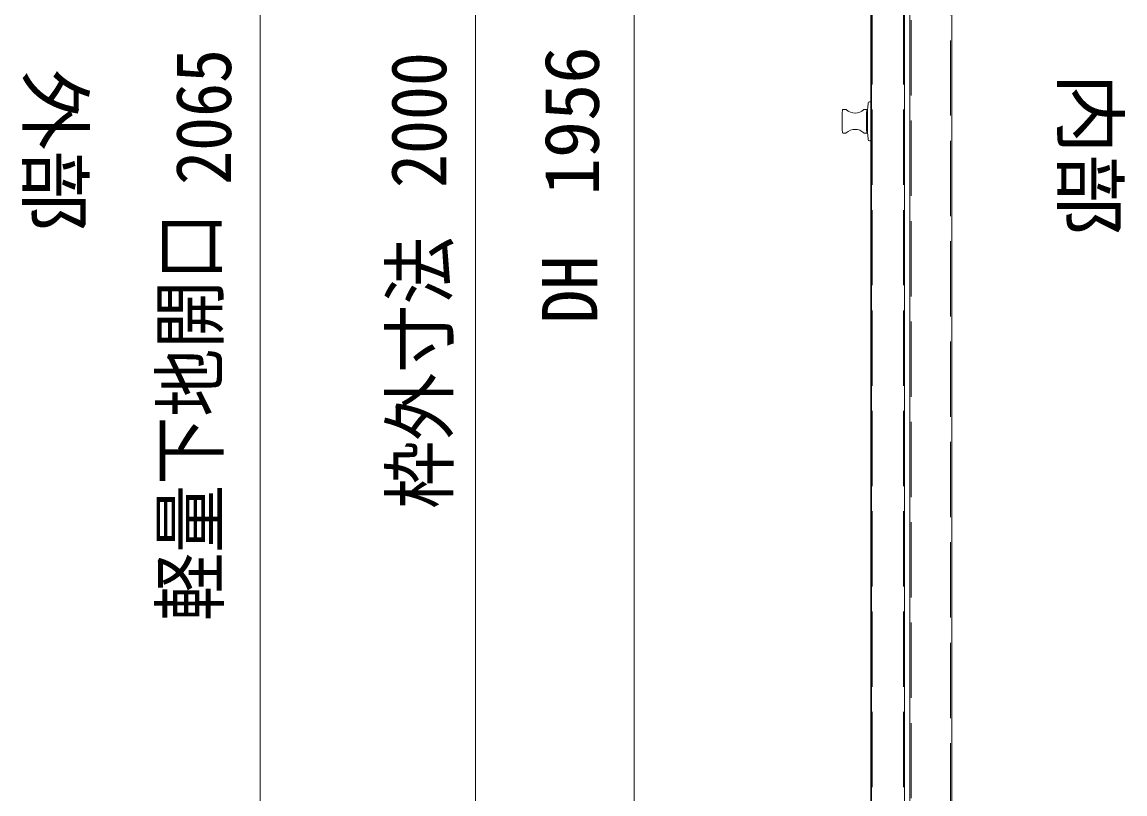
# Model space of a CAD drawing. Units: millimetres at full size, sheet at 1:20. Extents: x -4104 to 3696, y -3386 to 2063.
# Drawn here: x -1449 to -570, y -854 to -239 of the extents above; entities that cross this region are included whole.
import ezdxf
from ezdxf.enums import TextEntityAlignment as Align

# ---------------------------------------------------------------- set-up
doc = ezdxf.new("R2010")
doc.units = ezdxf.units.MM
doc.header["$LTSCALE"] = 20
doc.linetypes.add('CHAIN1', pattern=[8, 5, -1, 1, -1])
doc.linetypes.add('DASHED3', pattern=[4, 3, -1])
for name, color, linetype, lineweight in [('0-0', 7, 'Continuous', 9), ('0-2', 6, 'Continuous', 9), ('0-3', 7, 'Continuous', 9), ('0-B', 5, 'DASHED3', 9), ('0-C', 7, 'Continuous', 9), ('0-E', 4, 'CHAIN1', 9)]:
    doc.layers.add(name, color=color, linetype=linetype, lineweight=lineweight)
doc.styles.add('ＭＳ ゴシック', font='')
doc.styles.get('ＭＳ ゴシック').set_extended_font_data('MS Gothic')

msp = doc.modelspace()

# ---------------------------------------------------------------- linework, layer by layer
at = {"layer": '0-2'}
for p, q in [((-1259.49, 717.17), (-1259.49, -1347.83)), ((-1087.94, -1317.83), (-1087.94, 682.17))]:
    msp.add_line(p, q, dxfattribs=at)
at = {"layer": '0-3'}
for p, q in [((-772.41, -1295.23), (-772.41, 659.57)), ((-746.11, -1295.23), (-746.11, 659.57)), ((-772.41, -302.33), (-773.98, -302.33)), ((-772.41, -317.83), (-772.41, -302.33)), ((-792.76, -308.43), (-794.99, -308.43)), ((-775.41, -308.43), (-778.07, -308.43)), ((-775.41, -308.43), (-775.99, -308.43)), ((-775.41, -317.83), (-775.41, -308.28)), ((-775.41, -327.38), (-775.41, -317.83)), ((-772.41, -333.33), (-772.41, -317.83)), ((-794.99, -327.23), (-792.76, -327.23)), ((-778.07, -327.23), (-775.41, -327.23)), ((-775.99, -327.23), (-775.41, -327.23)), ((-773.98, -333.33), (-772.41, -333.33))]:
    msp.add_line(p, q, dxfattribs=at)
at = {"layer": '0-3', "linetype": 'DASHED3'}
for p, q in [((-771.81, 651.47), (-771.81, -1287.13)), ((-746.71, 651.47), (-746.71, -1287.13))]:
    msp.add_line(p, q, dxfattribs=at)
at = {"layer": '0-3'}
for centre, radius, start, end in [((-635.74, -317.83), 140, 174.01221, 176.08857), ((-773.98, -303.33), 1, 90, 174.01221), ((-635.74, -317.83), 160, 176.80127, 183.19873), ((-794.99, -308.93), 0.5, 90, 176.80127), ((-792.76, -308.93), 0.5, 46.90589, 90), ((-785.42, -301.08), 10.25, 226.90589, 313.09411), ((-778.07, -308.93), 0.5, 90, 133.09411), ((-616.41, -317.83), 160, 176.80127, 183.19873), ((-775.66, -308.93), 0.5, 90, 176.80127), ((-785.42, -334.58), 10.25, 46.90589, 133.09411), ((-794.99, -326.73), 0.5, 183.19873, 270), ((-792.76, -326.73), 0.5, 270, 313.09411), ((-778.07, -326.73), 0.5, 226.90589, 270), ((-775.66, -326.73), 0.5, 183.19873, 270), ((-635.74, -317.83), 140, 183.91143, 185.98779), ((-773.98, -332.33), 1, 185.98779, 270)]:
    msp.add_arc(centre, radius, start, end, dxfattribs=at)
at = {"layer": '0-B'}
for p, q in [((-740.8, 642.67), (-740.8, -1278.33)), ((-709.41, -1113.33), (-709.41, 477.67))]:
    msp.add_line(p, q, dxfattribs=at)
at = {"layer": '0-C'}
for p, q in [((-772.91, -1317.83), (-772.91, 682.17)), ((-741.8, -1278.33), (-741.8, 642.67)), ((-708.41, 477.67), (-708.41, -1113.33))]:
    msp.add_line(p, q, dxfattribs=at)
at = {"layer": '0-E', "color": 7, "linetype": 'Continuous'}
msp.add_line((-961.47, 660.17), (-961.47, -1295.83), dxfattribs=at)

# ---------------------------------------------------------------- texts
at = {"layer": '0-0', "style": 'ＭＳ ゴシック', "width": 0.9}
for s, p in [('軽量下地開口', (-1280.12, -716.07)), ('枠外寸法', (-1096.99, -626.73)), ('DH', (-977.53, -479.08))]:
    msp.add_text(s, height=44.21, rotation=90, dxfattribs=at).set_placement(p, align=Align.BOTTOM_LEFT)
at = {"layer": '0-2', "color": 7, "style": 'ＭＳ ゴシック', "width": 0.9}
for s, p in [('2065', (-1269.49, -368.49)), ('2000', (-1097.94, -370.99))]:
    msp.add_text(s, height=44.21, rotation=90, dxfattribs=at).set_placement(p, align=Align.BOTTOM_LEFT)
at = {"layer": '0-E', "color": 7, "style": 'ＭＳ ゴシック'}
msp.add_text('1956', height=43.62, rotation=90, dxfattribs=at).set_placement((-976.47, -376.87), align=Align.BOTTOM_LEFT)
at = {"layer": '0-E', "color": 7, "style": 'ＭＳ ゴシック', "width": 1.1}
for s, p in [('外部', (-1457.48, -276.19)), ('内部', (-632.7, -279.35))]:
    msp.add_text(s, height=43.13, rotation=270, dxfattribs=at).set_placement(p, align=Align.BOTTOM_LEFT)

doc.saveas('drawing.dxf')
